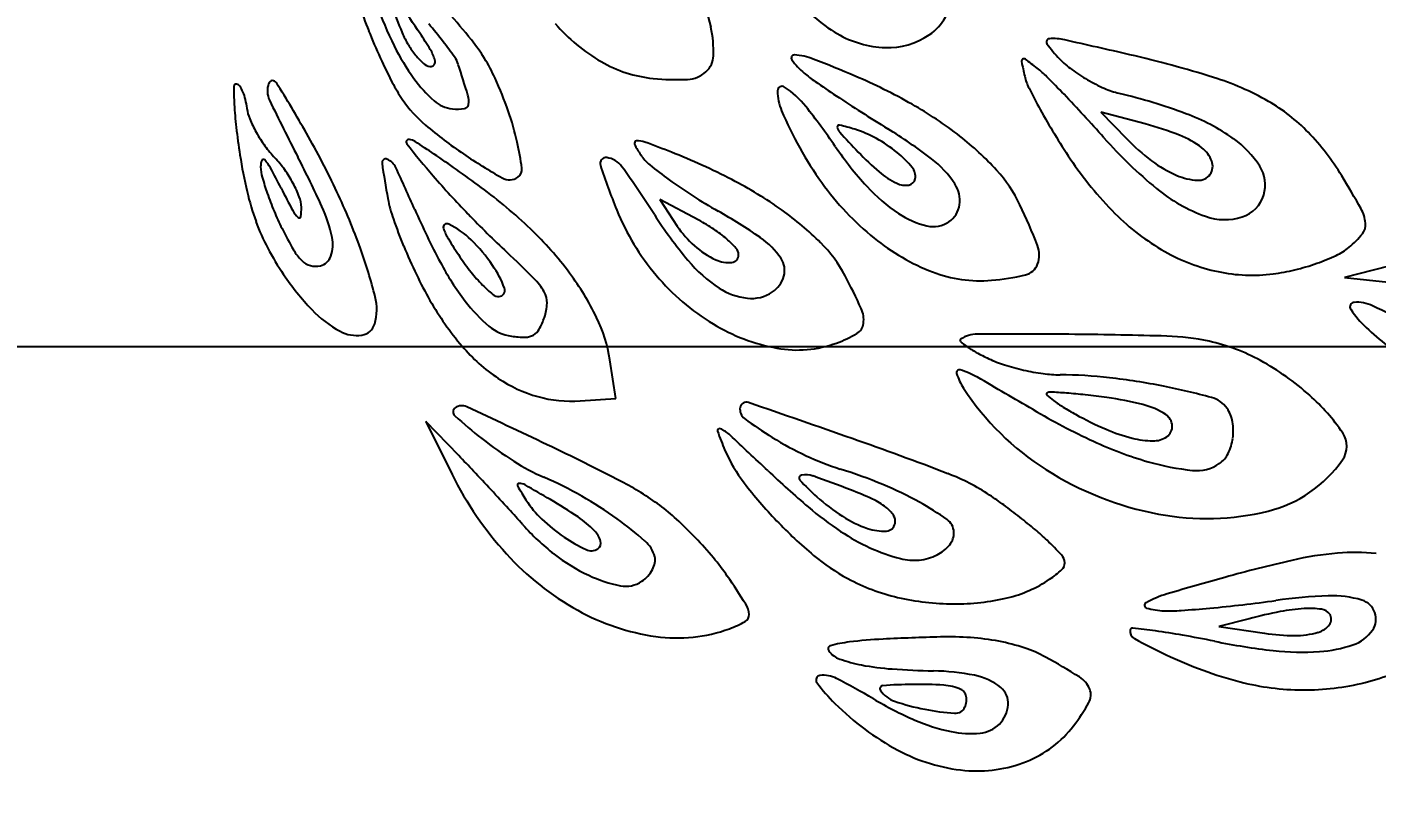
# Model space of a CAD drawing. Header units: millimetres. Extents: x 56222 to 3066687, y -650199 to -121287.
# Drawn here: x 140399.27 to 140404.84, y -185741.58 to -185738.38 of the extents above; entities that cross this region are included whole.
import ezdxf
from ezdxf import colors
from ezdxf.entities.mleader import LeaderData, LeaderLine
from ezdxf.math import Vec2, Vec3

# ---------------------------------------------------------------- set-up
doc = ezdxf.new("R2010")
doc.units = ezdxf.units.MM
doc.header["$MEASUREMENT"] = 0
doc.layers.add('$TD_AUDIT_GENERATED_(A0BDF17)', color=32, linetype='Continuous', lineweight=30)
doc.layers.add('Text', color=7, linetype='Continuous', lineweight=15)
doc.styles.add('style4', font='ARIALN.TTF')

msp = doc.modelspace()

# ---------------------------------------------------------------- linework, layer by layer
at = {"layer": '$TD_AUDIT_GENERATED_(A0BDF17)', "linetype": 'Continuous', "lineweight": 25, "ltscale": 2}
for p, q in [((140403.8861, -185738.784), (140403.7033, -185738.7349)), ((140403.7033, -185738.7349), (140403.8087, -185738.8443)), ((140402.0422, -185739.1822), (140401.8805, -185739.0966)), ((140401.8805, -185739.0966), (140401.9527, -185739.2059)), ((140404.9528, -185739.3568), (140404.7101, -185739.4186)), ((140404.7101, -185739.4186), (140404.892, -185739.4383)), ((140401.6994, -185739.9181), (140401.6746, -185739.7594)), ((140401.5519, -185739.9285), (140401.6994, -185739.9181)), ((140401.0499, -185740.1545), (140400.9138, -185740.0142)), ((140400.9138, -185740.0142), (140401.0227, -185740.2328)), ((140404.3152, -185740.8286), (140404.1912, -185740.8607)), ((140404.1912, -185740.8607), (140404.3792, -185740.8885))]:
    msp.add_line(p, q, dxfattribs=at)
for centre, radius, start, end in [((140397.6301, -185741.2448), 4.4656, 38.9587, 42.7851), ((140401.333, -185738.5402), 0.7752, 11.5934, 24.1115), ((140402.9188, -185737.8912), 0.6023, 216.5422, 239.6089), ((140402.8719, -185738.2365), 0.2167, 304.2698, 357.1042), ((140402.5175, -185737.6602), 1.9824, 198.5964, 201.8905), ((140402.3644, -185737.6827), 1.7623, 200.1364, 206.2028), ((140404.323, -185736.9219), 3.808, 201.0742, 202.9598), ((140395.5116, -185742.0746), 6.5085, 34.26977, 35.5486), ((140403.0842, -185737.4324), 2.5932, 201.8905, 204.5837), ((140401.1989, -185738.2454), 0.4151, 202.9598, 210.6758), ((140399.75, -185739.1865), 1.3796, 30.992, 34.2698), ((140399.1859, -185739.8386), 2.2768, 37.7712, 40.1462), ((140402.0139, -185737.8799), 0.7476, 220.8942, 239.8419), ((140401.5888, -185738.4877), 0.514, 358.3798, 11.5933), ((140402.8265, -185738.0486), 0.4199, 239.609, 268.0612), ((140402.8226, -185738.1642), 0.3043, 268.0613, 304.2698), ((140401.6127, -185738.0526), 0.9245, 206.2027, 216.0344), ((140401.1463, -185738.2766), 0.3539, 210.6759, 219.3719), ((140399.1797, -185739.8435), 2.2847, 35.797, 37.7712), ((140400.5311, -185738.899), 0.7349, 24.4311, 38.9588), ((140403.4911, -185738.4448), 0.0131, 93.3441, 215.0361), ((140403.8916, -185738.1639), 0.5023, 215.0362, 224.319), ((140403.5038, -185738.6636), 0.2323, 77.4368, 93.3443), ((140395.9849, -185772.403), 34.7993, 76.98303, 77.43681), ((140402.8674, -185737.5316), 2.3547, 204.5838, 207.3167), ((140401.0857, -185738.3264), 0.2755, 219.372, 228.8234), ((140400.7729, -185738.5721), 0.1864, 16.6475, 30.9921), ((140400.9277, -185738.5258), 0.0248, 326.1465, 16.6475), ((140400.9442, -185738.571), 0.1092, 17.805, 35.7971), ((140401.9071, -185738.0638), 0.5349, 239.8419, 264.1911), ((140402.01, -185738.4996), 0.0927, 311.4649, 358.3798), ((140402.4367, -185738.5115), 0.0127, 86.5527, 215.8706), ((140402.6741, -185738.3399), 0.3056, 215.8706, 229.881), ((140402.4221, -185738.7542), 0.2558, 68.7356, 86.5528), ((140400.4288, -185743.8761), 5.7519, 66.87653, 68.73563), ((140403.3852, -185738.5243), 0.00997, 122.603, 191.5767), ((140405.9644, -185737.9959), 2.6427, 191.5766, 192.9205), ((140403.3852, -185738.5242), 0.0099, 53.2632, 122.6029), ((140401.8257, -185740.6136), 2.6171, 51.9099, 53.2634), ((140403.8234, -185738.2306), 0.4069, 224.319, 233.8174), ((140402.7609, -185743.0925), 4.7158, 72.6419, 76.983), ((140400.9417, -185738.4909), 0.0569, 228.8235, 259.2698), ((140400.9343, -185738.5302), 0.0169, 259.2698, 326.1465), ((140394.5828, -185740.6141), 6.7907, 16.6809, 17.80503), ((140401.9898, -185738.4768), 0.1231, 272.7307, 311.465), ((140402.8651, -185738.1132), 0.602, 229.8811, 235.3234), ((140401.75, -185740.7822), 2.3877, 60.5653, 66.8765), ((140403.1686, -185738.9004), 0.4403, 44.9985, 51.91), ((140404.013, -185737.9712), 0.7282, 233.8174, 239.961), ((140400.1305, -185738.6285), 0.00949, 79.2699, 179.9324), ((140401.6327, -185738.6303), 1.5118, 179.9324, 182.7402), ((140400.1283, -185738.6399), 0.0211, 34.6691, 79.2699), ((140400.0351, -185738.7044), 0.1344, 23.3051, 34.6692), ((140400.349, -185738.6471), 0.0895, 160.1382, 205.6207), ((140400.2816, -185738.6228), 0.0178, 31.8155, 160.1382), ((140394.7348, -185742.064), 6.5454, 29.68573, 31.81547), ((140401.372, -185738.304), 0.6716, 207.3167, 214.2698), ((140401.3389, -185738.2518), 0.5858, 216.0343, 228.1621), ((140399.7147, -185739.2699), 1.6317, 19.3173, 24.4312), ((140401.95, -185737.642), 0.9589, 264.191, 272.7308), ((140402.3861, -185738.6473), 0.0189, 56.4259, 180.2991), ((140402.1868, -185738.9476), 0.3793, 38.387, 56.4258), ((140405.9898, -185733.5966), 6.0942, 235.32342, 236.31807), ((140403.6046, -185738.5373), 0.2217, 192.9205, 206.5242), ((140405.5425, -185737.5701), 2.3875, 206.5242, 208.9035), ((140399.9663, -185742.1024), 4.9688, 43.829, 44.9986), ((140404.0078, -185737.9803), 0.7178, 239.961, 246.1315), ((140403.8632, -185738.307), 0.3605, 246.1314, 256.4619), ((140403.825, -185739.6882), 1.1491, 60.2467, 72.6419), ((140399.9798, -185738.7282), 0.1947, 13.4499, 23.3049), ((140399.8883, -185738.7501), 0.2887, 6.1149, 13.4499), ((140407.9789, -185734.9881), 8.5513, 205.6206, 207.38138), ((140401.2595, -185738.3806), 0.5356, 214.2698, 229.7005), ((140401.0369, -185738.5891), 0.1331, 228.1622, 264.5796), ((140400.9978, -185738.6918), 0.0938, 352.6253, 16.681), ((140402.5814, -185738.6463), 0.2142, 180.299, 202.9599), ((140406.2982, -185733.1339), 6.6503, 236.31811, 237.38587), ((140399.6802, -185742.3771), 5.3654, 42.5545, 43.829), ((140403.2134, -185741.0057), 2.4153, 69.6182, 76.4618), ((140404.0302, -185739.3294), 0.7358, 43.9748, 60.2467), ((140401.5029, -185738.6365), 1.3818, 182.7402, 186.6957), ((140400.3325, -185738.7025), 0.1581, 186.1148, 202.5558), ((140401.0454, -185738.4999), 0.2227, 264.5797, 277.3523), ((140401.0714, -185738.7013), 0.0196, 277.3523, 352.6253), ((140400.1246, -185739.1262), 1.1973, 12.8678, 19.3174), ((140403.8187, -185738.1221), 1.558, 202.9599, 215.4751), ((140400.1711, -185740.5445), 2.9509, 34.409, 38.387), ((140406.8077, -185732.3376), 7.5956, 237.38597, 238.35243), ((140402.1419, -185740.0877), 1.5903, 52.007, 60.5653), ((140405.7514, -185737.4547), 2.6261, 208.9036, 211.4566), ((140398.9803, -185743.0197), 6.3156, 41.42668, 42.55448), ((140403.7524, -185739.5551), 0.8678, 54.9293, 69.6181), ((140403.0375, -185738.4564), 2.9269, 186.6957, 188.9521), ((140400.662, -185738.5657), 0.5148, 202.5558, 209.3782), ((140402.0806, -185737.4124), 1.8051, 229.7005, 235.944), ((140402.6214, -185738.7958), 0.0074, 76.1405, 188.4981), ((140402.6531, -185738.7911), 0.0395, 188.4982, 222.5905), ((140402.3327, -185739.9659), 1.2126, 73.0242, 76.1405), ((140402.5522, -185739.2468), 0.4607, 60.9127, 73.0243), ((140401.6706, -185740.6723), 2.1951, 52.63, 58.3524), ((140403.5278, -185740.1172), 1.3805, 68.7485, 74.9558), ((140400.7238, -185738.5309), 0.5857, 209.3781, 215.954), ((140397.3659, -185740.5641), 3.5168, 25.2417, 29.6857), ((140400.8447, -185738.8592), 0.0116, 80.4529, 218.2804), ((140400.8364, -185738.9084), 0.0615, 57.0526, 80.453), ((140397.5462, -185743.9851), 6.1112, 56.17095, 57.05261), ((140400.2232, -185739.1037), 1.0961, 7.1702, 12.8678), ((140401.7856, -185738.8639), 0.00969, 94.9139, 205.0231), ((140401.7915, -185738.9324), 0.0785, 69.6342, 94.9139), ((140399.8085, -185744.2743), 5.7766, 68.46663, 69.63408), ((140408.8142, -185733.1276), 8.4081, 222.59044, 223.35751), ((140402.4977, -185739.3448), 0.5729, 50.6269, 60.9128), ((140402.374, -185739.7905), 1.2132, 42.2364, 52.007), ((140406.1725, -185737.1971), 3.1198, 211.4567, 213.7003), ((140405.1326, -185737.5906), 1.8896, 221.4266, 230.6122), ((140404.4404, -185738.2357), 0.8772, 223.929, 233.0091), ((140403.8934, -185739.1773), 0.372, 52.2833, 68.7485), ((140404.022, -185739.1711), 0.3987, 32.1493, 54.9292), ((140403.8207, -185739.5315), 1.0269, 31.3008, 43.9748), ((140402.2818, -185738.5754), 2.1619, 188.9521, 193.0524), ((140400.6452, -185738.5879), 0.4886, 215.954, 223.4873), ((140396.4648, -185740.9517), 4.4154, 24.4333, 27.3814), ((140403.9364, -185736.4193), 3.9501, 218.2804, 220.7658), ((140398.6619, -185742.3203), 4.1071, 54.6106, 56.1709), ((140402.405, -185736.9325), 2.3844, 235.944, 240.4725), ((140402.0605, -185738.7356), 0.313, 205.0232, 214.2698), ((140401.9637, -185738.8015), 0.1959, 214.2698, 230.7232), ((140400.9193, -185741.4592), 2.7503, 62.7483, 68.4667), ((140403.8535, -185738.0222), 1.5125, 214.4091, 222.3616), ((140403.507, -185738.1389), 1.1088, 223.3575, 229.5008), ((140402.558, -185739.2714), 0.4778, 40.0618, 50.627), ((140404.0443, -185738.9821), 0.1252, 20.7715, 52.2833), ((140400.2923, -185738.9584), 0.0606, 157.0671, 182.1969), ((140400.4246, -185738.9533), 0.193, 182.197, 195.3724), ((140400.2432, -185738.9376), 0.00728, 43.668, 157.0671), ((140400.1382, -185739.0378), 0.1524, 28.4594, 43.6678), ((140397.2573, -185740.5994), 3.4292, 26.8734, 28.4594), ((140399.9547, -185739.2429), 0.4631, 35.5053, 43.4873), ((140399.9145, -185739.2715), 0.5124, 28.1062, 35.5053), ((140400.748, -185738.9436), 0.0149, 67.9141, 187.8257), ((140403.4562, -185738.5714), 2.7486, 187.8257, 190.9291), ((140400.7275, -185738.9941), 0.0693, 25.2033, 67.9141), ((140394.899, -185741.7372), 6.511, 23.53143, 25.20329), ((140397.1651, -185744.4273), 6.6916, 53.52815, 54.61058), ((140401.2715, -185738.9718), 0.0396, 304.2698, 7.1701), ((140401.6586, -185738.9473), 0.0243, 83.0423, 198.0265), ((140404.2296, -185738.1106), 2.7281, 198.0265, 202.1654), ((140401.6505, -185739.0133), 0.0908, 35.3649, 83.0423), ((140397.383, -185742.0421), 5.3239, 32.791, 35.3648), ((140402.9499, -185737.5956), 1.7537, 230.7232, 234.0053), ((140402.8805, -185739.0002), 0.0565, 349.2698, 40.0618), ((140402.7445, -185739.2662), 0.4258, 33.3388, 52.63), ((140402.8282, -185739.3782), 0.5998, 25.6861, 42.2364), ((140404.8314, -185738.0915), 1.5078, 213.7003, 224.7784), ((140404.2112, -185738.54), 0.4963, 233.0092, 246.9186), ((140404.1067, -185738.9584), 0.0585, 325.2635, 20.7715), ((140404.2361, -185739.0366), 0.1458, 343.9599, 32.1492), ((140401.2753, -185738.7194), 1.0753, 195.3724, 199.0675), ((140399.9776, -185739.2378), 0.4409, 20.3182, 28.1063), ((140403.7847, -185736.55), 3.7499, 220.7659, 224.0251), ((140401.2597, -185738.9546), 0.0605, 240.4726, 304.2698), ((140403.0859, -185737.4084), 1.9851, 234.0053, 237.4155), ((140401.3963, -185740.5332), 1.7086, 54.5799, 62.7485), ((140403.4957, -185738.3523), 1.1613, 215.475, 231.0741), ((140402.9979, -185738.735), 0.3249, 229.5009, 244.8264), ((140402.8965, -185738.9508), 0.0865, 244.8264, 278.6199), ((140402.9047, -185739.0048), 0.0319, 278.6199, 349.2697), ((140402.9963, -185739.1005), 0.1243, 351.9474, 33.3389), ((140404.1192, -185738.7558), 0.2616, 246.9187, 266.3998), ((140404.1065, -185738.9583), 0.0588, 266.3999, 325.2634), ((140400.7701, -185741.3864), 4.5971, 29.3201, 31.3008), ((140401.2103, -185738.8238), 1.062, 193.0525, 200.031), ((140401.4253, -185738.6676), 1.234, 199.0674, 202.7427), ((140404.7635, -185736.7956), 4.9857, 206.8734, 208.0724), ((140400.2551, -185739.1351), 0.145, 2.4712, 20.3182), ((140398.1682, -185740.1859), 2.6298, 19.7158, 25.2417), ((140399.8907, -185740.7401), 2.1064, 46.2669, 53.5282), ((140403.2492, -185737.1529), 2.2884, 237.4154, 240.4808), ((140403.2562, -185738.5669), 0.7041, 222.3616, 236.4486), ((140404.3639, -185738.5268), 0.6783, 230.6121, 250.3404), ((140404.2463, -185739.0395), 0.1352, 287.4902, 343.9599), ((140400.4633, -185739.0891), 0.1121, 208.0725, 226.475), ((140400.2269, -185739.1363), 0.1732, 349.9001, 2.4712), ((140399.931, -185739.377), 0.6083, 11.713, 24.4333), ((140401.3607, -185738.9761), 0.6144, 190.929, 199.117), ((140403.6998, -185737.9047), 3.088, 203.5314, 208.0377), ((140402.6374, -185738.7592), 1.0088, 202.1654, 220.0932), ((140401.6568, -185740.1669), 1.2591, 45.1054, 54.5799), ((140403.0176, -185739.1035), 0.1028, 304.2698, 351.9474), ((140401.2571, -185740.1338), 2.3431, 21.2082, 25.6861), ((140404.6468, -185739.209), 0.1508, 5.8789, 29.32), ((140401.0556, -185738.8802), 0.8974, 200.031, 207.711), ((140401.4061, -185738.6756), 1.2132, 202.7427, 206.4652), ((140400.3908, -185739.1655), 0.00679, 226.4751, 349.9001), ((140402.7204, -185738.5048), 2.0535, 199.1169, 202.4501), ((140401, -185739.2109), 0.0138, 125.8523, 198.4886), ((140401.0021, -185739.2138), 0.0174, 64.4242, 125.8521), ((140400.8649, -185739.5005), 0.3352, 45.1883, 64.4242), ((140404.4475, -185735.9095), 4.6716, 224.0251, 226.7892), ((140403.4588, -185738.1279), 1.9036, 212.7909, 219.8301), ((140401.6993, -185739.8297), 0.7327, 56.4442, 62.0947), ((140400.9627, -185741.1911), 2.3523, 55.4645, 60.4807), ((140403.0722, -185738.8444), 0.3712, 236.4486, 256.3432), ((140403.0114, -185739.0944), 0.1138, 256.3432, 304.2698), ((140404.4357, -185738.4842), 0.9503, 224.7785, 240.4332), ((140404.2156, -185738.9421), 0.2373, 250.3403, 287.4902), ((140404.7364, -185739.1998), 0.0607, 320.8464, 5.8789), ((140401.7707, -185738.4942), 1.6204, 206.4652, 209.9888), ((140400.3818, -185739.2835), 0.1479, 341.6631, 11.713), ((140401.1888, -185739.1478), 0.2128, 198.4885, 211.4469), ((140400.3373, -185740.2734), 1.4605, 36.7121, 46.2669), ((140402.2949, -185738.9798), 0.4101, 213.442, 228.6178), ((140401.8158, -185739.6541), 0.522, 49.1586, 56.4442), ((140402.1119, -185739.5212), 0.3251, 33.8689, 55.4644), ((140404.4728, -185738.9852), 0.4007, 309.661, 320.8463), ((140401.2434, -185738.7816), 1.1095, 207.7111, 214.2616), ((140400.5485, -185739.1995), 0.2093, 209.9889, 225.9128), ((140398.5714, -185740.0414), 2.2015, 14.27, 19.7158), ((140402.9087, -185738.427), 2.2571, 202.4501, 205.7282), ((140402.7578, -185738.1883), 2.052, 211.4469, 213.8984), ((140400.5676, -185739.7998), 0.7571, 34.7265, 45.1883), ((140402.2686, -185739.0097), 0.3704, 228.6178, 244.9991), ((140401.8916, -185739.5664), 0.406, 41.5626, 49.1586), ((140402.1626, -185739.3261), 0.0438, 2.5524, 41.5626), ((140402.1473, -185739.6746), 0.5642, 27.8389, 45.1054), ((140403.3322, -185738.5547), 0.9012, 231.074, 248.9246), ((140403.3409, -185739.3252), 0.1079, 339.3403, 21.2082), ((140404.3475, -185738.6397), 0.7716, 240.4331, 258.0099), ((140404.5696, -185739.1019), 0.2491, 295.159, 309.6609), ((140400.4575, -185739.2934), 0.0786, 225.9128, 255.4201), ((140400.4647, -185739.311), 0.0605, 283.2761, 341.6631), ((140402.0115, -185738.8038), 1.1753, 208.0377, 217.3068), ((140401.8768, -185738.7803), 0.9905, 213.8984, 218.4604), ((140397.8774, -185742.9032), 4.9242, 44.983, 46.7892), ((140402.4475, -185738.9714), 0.5867, 219.83, 236.7487), ((140402.1653, -185739.2312), 0.1259, 244.999, 276.0859), ((140402.1754, -185739.3256), 0.0311, 276.0859, 2.5523), ((140402.3091, -185739.3888), 0.0876, 344.0056, 33.8689), ((140403.3749, -185739.338), 0.0716, 283.214, 339.3402), ((140404.2756, -185738.448), 0.9665, 283.7119, 289.3384), ((140404.3146, -185738.5591), 0.8487, 289.3384, 295.1591), ((140401.2932, -185738.7476), 1.1698, 214.2616, 223.3957), ((140400.4591, -185739.2873), 0.0849, 255.42, 283.2762), ((140402.4057, -185738.6694), 1.6988, 205.7282, 209.7845), ((140401.6208, -185738.9836), 0.6636, 218.4605, 224.6197), ((140400.8318, -185739.6166), 0.4355, 20.6666, 34.7265), ((140401.1694, -185739.6131), 0.2699, 30.018, 44.983), ((140400.5945, -185740.0816), 1.1396, 25.8992, 36.7121), ((140402.5951, -185738.7949), 0.9535, 220.0932, 238.796), ((140402.2791, -185739.3803), 0.1188, 304.2698, 344.0056), ((140400.222, -185740.6913), 2.7415, 24.6782, 27.8389), ((140403.2042, -185738.8869), 0.5452, 248.9246, 274.9324), ((140403.1665, -185738.4505), 0.9832, 274.9324, 283.214), ((140404.3281, -185738.7309), 0.6783, 258.0099, 277.3684), ((140404.3095, -185738.5868), 0.8236, 277.3684, 283.712), ((140401.54, -185739.0633), 0.5501, 224.6198, 230.6026), ((140401.2157, -185739.4718), 0.0253, 272.5523, 20.6665), ((140401.3255, -185739.523), 0.0897, 358.549, 30.018), ((140402.2724, -185739.2384), 0.2674, 236.7486, 263.5922), ((140402.2597, -185739.3517), 0.1534, 263.5923, 304.2698), ((140400.4993, -185739.551), 0.2123, 343.96, 14.27), ((140402.0222, -185738.8888), 1.2569, 209.7845, 220.3094), ((140401.605, -185739.1136), 0.6642, 217.3068, 229.6597), ((140401.2151, -185739.4589), 0.0382, 230.6026, 272.5523), ((140401.2273, -185739.5205), 0.1878, 340.4448, 358.5491), ((140404.7505, -185739.5395), 0.0183, 93.8521, 214.2071), ((140404.7597, -185739.6768), 0.1559, 64.8837, 93.8521), ((140400.7801, -185739.2328), 0.4636, 223.3957, 241.6271), ((140401.085, -185739.4699), 0.3389, 331.4017, 340.4447), ((140401.0602, -185739.8554), 0.6219, 8.884, 25.8993), ((140402.6103, -185739.5939), 0.113, 352.7537, 24.6782), ((140405.1265, -185739.2839), 0.473, 214.207, 226.2414), ((140403.6607, -185742.0213), 2.7452, 61.2988, 64.8836), ((140400.6287, -185739.5132), 0.145, 241.6272, 278.2383), ((140400.6401, -185739.5915), 0.0658, 278.2383, 343.96), ((140401.2924, -185739.4817), 0.1812, 229.6598, 262.1251), ((140401.328, -185739.6024), 0.0621, 299.644, 331.4018), ((140402.5058, -185738.9422), 0.7812, 238.7961, 259.6167), ((140402.6664, -185739.601), 0.0565, 300.3904, 352.7538), ((140405.56, -185738.8312), 1.0997, 226.2414, 238.1729), ((140401.3267, -185739.2333), 0.432, 262.1251, 269.7482), ((140401.3251, -185739.5973), 0.068, 269.7482, 299.6442), ((140402.4493, -185739.2505), 0.4678, 259.6167, 290.1805), ((140402.4301, -185739.1982), 0.5236, 290.1806, 300.3903), ((140403.1267, -185739.6787), 0.00598, 124.2698, 228.7308), ((140403.3093, -185739.4705), 0.2829, 228.7308, 235.4201), ((140403.1929, -185739.7758), 0.1236, 90.1042, 124.2698), ((140403.2645, -185779.149), 39.4968, 89.51913, 90.10423), ((140403.4549, -185756.4612), 16.8082, 88.22245, 89.51916), ((140403.9464, -185740.6265), 0.9659, 77.8287, 88.2224), ((140403.985, -185740.4472), 0.7824, 61.1443, 77.8286), ((140401.616, -185739.2334), 0.7243, 220.3095, 236.2126), ((140403.4047, -185739.3321), 0.451, 235.4201, 241.3695), ((140403.6906, -185738.8084), 1.0477, 241.3695, 244.5383), ((140403.4546, -185739.3042), 0.4986, 244.5383, 252.4871), ((140403.1188, -185739.8122), 0.0122, 72.8285, 198.3982), ((140403.0194, -185740.134), 0.349, 60.1887, 72.8286), ((140403.6008, -185738.8407), 0.9845, 252.4871, 257.2644), ((140403.6016, -185738.837), 0.9883, 257.2643, 262.0368), ((140403.8219, -185740.7433), 1.1205, 48.3967, 61.1443), ((140401.5306, -185739.361), 0.5708, 236.2127, 254.3943), ((140403.3556, -185739.7334), 0.2617, 198.3982, 212.9475), ((140389.8208, -185763.1696), 26.8979, 59.62288, 60.18874), ((140403.5363, -185739.3044), 0.5164, 262.0368, 269.7944), ((140403.5278, -185741.6643), 1.8435, 83.4204, 89.7944), ((140403.4293, -185742.5181), 2.703, 78.6357, 83.4204), ((140403.3026, -185743.1485), 3.346, 75.1397, 78.6357), ((140401.5158, -185739.414), 0.5158, 254.3943, 274.0104), ((140404.076, -185739.2665), 1.1202, 212.9475, 237.6196), ((140403.4838, -185739.9007), 0.00549, 124.2697, 228.6205), ((140403.7652, -185739.5813), 0.4312, 228.6206, 233.3393), ((140403.494, -185739.9156), 0.0235, 86.7183, 124.2697), ((140403.2948, -185743.3893), 3.5029, 85.6423, 86.7183), ((140403.397, -185742.048), 2.1578, 83.5628, 85.6423), ((140403.2242, -185743.5797), 3.6991, 82.1739, 83.5627), ((140403.5387, -185741.2916), 1.3895, 75.9102, 82.1739), ((140404.1321, -185740.0223), 0.1116, 34.2698, 75.1398), ((140404.0175, -185740.5229), 0.8258, 33.9925, 48.3967), ((140401.0477, -185739.9744), 0.0211, 124.2698, 227.9126), ((140401.0628, -185739.9965), 0.0479, 65.0384, 124.2698), ((140384.8635, -185774.797), 38.434, 64.49037, 65.03834), ((140402.2589, -185739.9641), 0.0468, 169.2698, 233.2305), ((140402.2385, -185739.9603), 0.026, 71.1298, 169.2698), ((140385.3777, -185789.2902), 52.1578, 70.63079, 71.12973), ((140404.9174, -185737.4145), 2.9556, 239.6228, 245.0947), ((140403.8358, -185739.4865), 0.5493, 233.3392, 238.3728), ((140404.1909, -185738.9099), 1.2265, 238.3728, 241.1341), ((140403.8013, -185740.2454), 0.3108, 56.8746, 75.9102), ((140404.1059, -185740.0402), 0.1433, 9.8447, 34.2698), ((140402.4413, -185738.4314), 2.1002, 227.9127, 231.8964), ((140403.1599, -185738.7584), 1.5519, 233.2305, 238.3438), ((140404.3323, -185738.6534), 1.5194, 241.1341, 246.4197), ((140403.9386, -185740.0348), 0.0595, 3.647, 56.8745), ((140403.9468, -185740.0343), 0.0513, 304.2698, 3.6471), ((140404.0318, -185740.053), 0.2185, 352.0404, 9.8446), ((140402.1675, -185738.7805), 1.6565, 231.8964, 237.5355), ((140402.1277, -185740.0511), 0.00847, 64.6682, 198.5846), ((140403.0583, -185739.7382), 0.9902, 198.5846, 203.4922), ((140402.0638, -185740.1861), 0.1579, 47.029, 64.6682), ((140384.7283, -185758.795), 25.5903, 46.55179, 47.02895), ((140403.0819, -185738.8849), 1.4034, 238.3438, 244.8476), ((140397.5334, -185754.7128), 15.506, 69.07601, 70.63076), ((140403.9918, -185739.4335), 0.6682, 246.4198, 256.1869), ((140403.9265, -185739.699), 0.3949, 256.187, 268.8077), ((140403.9203, -185739.9955), 0.0983, 268.8077, 304.2697), ((140404.0444, -185740.0548), 0.2058, 333.6962, 352.0403), ((140404.6208, -185740.1161), 0.0982, 325.2634, 33.9925), ((140396.5244, -185750.3598), 11.3572, 62.76735, 64.49032), ((140402.7375, -185739.8776), 0.6404, 203.4922, 217.493), ((140404.3419, -185738.6539), 1.5891, 245.0947, 253.8015), ((140404.1308, -185740.0975), 0.1095, 304.2698, 333.6962), ((140396.7052, -185744.3725), 6.0555, 43.31073, 44.15251), ((140401.7678, -185739.4087), 0.9119, 237.5355, 246.3517), ((140402.9717, -185739.1196), 1.144, 244.8476, 252.4283), ((140404.1889, -185739.1807), 1.0405, 253.8015, 264.1212), ((140404.0992, -185740.0512), 0.1654, 264.1212, 304.2699), ((140404.2671, -185739.8709), 0.5286, 283.8669, 325.2634), ((140402.3093, -185739.5922), 1.4373, 206.4707, 222.3456), ((140392.1292, -185748.6864), 12.3443, 42.81662, 43.31074), ((140400.7239, -185741.7927), 1.6906, 60.42, 66.3518), ((140405.3262, -185737.05), 4.3616, 226.5518, 229.5055), ((140402.4688, -185740.2477), 0.0123, 101.4921, 222.7831), ((140403.234, -185739.5395), 1.0549, 222.7831, 228.0829), ((140402.4842, -185740.3235), 0.0897, 70.4386, 101.4919), ((140400.3304, -185746.3849), 6.5224, 68.99177, 70.43858), ((140401.9544, -185742.3321), 2.2257, 67.6079, 72.4283), ((140402.7524, -185741.0626), 0.8922, 56.6251, 69.0761), ((140404.1897, -185739.0872), 1.3325, 237.6196, 259.2821), ((140392.1289, -185748.6867), 12.3447, 42.32255, 42.81667), ((140401.2997, -185740.2767), 0.00719, 90.9591, 209.1673), ((140402.2876, -185739.7254), 1.1385, 209.1674, 212.5544), ((140401.3004, -185740.3183), 0.0488, 60.335, 90.9592), ((140396.7104, -185748.3769), 9.3229, 59.59371, 60.33511), ((140401.1789, -185741.3159), 1.1858, 53.7037, 62.7673), ((140403.7236, -185739.1211), 1.8833, 217.493, 223.7564), ((140402.1548, -185741.6344), 1.4336, 65.0605, 68.9917), ((140402.2449, -185741.627), 1.463, 61.0069, 67.608), ((140401.6844, -185740.1104), 0.4229, 212.5544, 226.526), ((140400.34, -185742.192), 2.1517, 55.998, 59.5936), ((140400.7547, -185741.7384), 1.6281, 54.3185, 60.42), ((140401.4073, -185741.0049), 0.8, 47.2436, 53.7037), ((140403.3902, -185739.3172), 1.3803, 229.5055, 236.4678), ((140403.09, -185739.6998), 0.8394, 228.0829, 237.2002), ((140402.6261, -185740.6207), 0.3157, 52.9749, 65.0605), ((140402.7411, -185740.4683), 0.1248, 32.3567, 52.9748), ((140402.365, -185741.4103), 1.2153, 54.673, 61.0069), ((140402.4695, -185741.4922), 1.4065, 53.6934, 56.6252), ((140401.8143, -185742.3839), 2.513, 51.7948, 53.6933), ((140396.7771, -185744.4538), 6.058, 41.48101, 42.32257), ((140401.8947, -185739.8886), 0.7286, 226.526, 235.8221), ((140401.3086, -185740.7561), 0.4196, 43.9246, 55.998), ((140400.8493, -185741.6066), 1.4659, 48.5491, 54.3185), ((140400.7814, -185741.6818), 1.7219, 43.6023, 47.2437), ((140403.7491, -185739.0967), 1.9186, 223.7564, 230.0252), ((140402.8932, -185740.0052), 0.4762, 237.2003, 251.1394), ((140402.8073, -185740.4264), 0.0464, 349.2698, 32.3567), ((140403.0289, -185740.4735), 0.0671, 2.5523, 54.673), ((140401.8567, -185742.33), 2.4444, 49.8857, 51.7948), ((140404.1394, -185739.3533), 1.0617, 259.2821, 283.8669), ((140402.015, -185739.8227), 0.9336, 221.4811, 232.2866), ((140401.535, -185740.538), 0.1052, 16.5248, 43.9246), ((140403.1191, -185739.7263), 0.8895, 236.4677, 245.4288), ((140402.8051, -185740.2632), 0.2035, 251.1395, 273.4448), ((140402.815, -185740.4278), 0.0386, 273.4449, 349.2698), ((140403.0184, -185740.474), 0.0776, 320.9215, 2.5523), ((140402.7507, -185741.2688), 1.0569, 46.3133, 49.8857), ((140401.8719, -185739.9222), 0.6879, 235.8221, 244.5212), ((140401.6088, -185740.5161), 0.0283, 304.2698, 16.5249), ((140401.7313, -185740.608), 0.1336, 15.1385, 48.5491), ((140400.7581, -185741.704), 1.7541, 39.9766, 43.6022), ((140403.0714, -185739.8306), 0.7748, 245.4288, 255.3673), ((140402.9558, -185740.4231), 0.1583, 296.4817, 320.9216), ((140402.6127, -185741.4133), 1.2567, 42.4374, 46.3132), ((140402.1086, -185739.775), 1.1659, 222.3455, 240.9177), ((140401.9234, -185739.9412), 0.7839, 232.2866, 244.606), ((140401.5971, -185740.4989), 0.0491, 244.5212, 304.2698), ((140401.8108, -185740.5865), 0.0513, 347.6658, 15.1385), ((140401.369, -185741.1919), 0.9569, 34.2698, 39.9766), ((140403.0582, -185739.9208), 0.8433, 230.0252, 241.6143), ((140402.9305, -185740.3703), 0.2171, 255.3673, 275.827), ((140402.9308, -185740.373), 0.2143, 275.827, 296.4817), ((140403.5013, -185740.6008), 0.0526, 3.7202, 42.4373), ((140405.9245, -185746.8273), 6.4018, 102.93086, 105.48546), ((140404.8005, -185741.9318), 1.379, 94.9505, 102.9308), ((140404.7545, -185741.4011), 0.8463, 84.196, 94.9505), ((140401.7317, -185740.5625), 0.1346, 318.0529, 332.1283), ((140401.7535, -185740.574), 0.1099, 332.1282, 347.6657), ((140403.2131, -185740.2575), 0.494, 304.2697, 311.7886), ((140403.5189, -185740.5997), 0.035, 311.7886, 3.7203), ((140401.8242, -185740.1503), 0.5524, 244.6059, 258.9608), ((140401.7408, -185740.5775), 0.1171, 258.9607, 304.2699), ((140401.7288, -185740.5599), 0.1384, 304.2697, 318.0529), ((140398.3521, -185743.2475), 4.6076, 32.542, 34.2697), ((140403.0505, -185739.9351), 0.8269, 241.6142, 256.9148), ((140403.1978, -185740.2351), 0.5211, 283.181, 304.2698), ((140407.8439, -185753.7554), 13.5909, 105.48547, 106.52687), ((140403.099, -185739.7265), 1.0411, 256.9149, 269.7892), ((140403.0987, -185739.8118), 0.9559, 269.7892, 283.181), ((140404.1038, -185741.1507), 0.4431, 106.5269, 118.9024), ((140403.5775, -185734.6101), 6.2017, 276.58912, 277.86589), ((140404.7337, -185742.9793), 2.2469, 92.3198, 97.8659), ((140404.6596, -185741.1499), 0.4161, 72.9841, 92.3199), ((140404.7571, -185740.8314), 0.0829, 19.9066, 72.9842), ((140401.996, -185739.9775), 0.9342, 240.9177, 261.8842), ((140402.2182, -185740.8128), 0.0315, 299.1338, 2.2966), ((140402.1642, -185740.815), 0.0855, 2.2966, 32.542), ((140403.8953, -185740.7732), 0.0118, 118.9024, 253.497), ((140403.9726, -185740.5126), 0.2836, 253.4969, 268.4316), ((140403.9846, -185740.074), 0.7224, 268.4316, 273.9972), ((140403.6638, -185735.4838), 5.3238, 273.9972, 275.273), ((140403.6058, -185734.855), 5.9552, 275.27302, 276.58921), ((140404.8577, -185742.9244), 2.1648, 101.0079, 104.5129), ((140404.5827, -185741.5107), 0.7247, 93.081, 101.0078), ((140404.5648, -185741.1776), 0.3911, 82.634, 93.081), ((140404.6087, -185740.8381), 0.0488, 34.2698, 82.634), ((140404.6192, -185740.831), 0.0361, 322.2313, 34.2698), ((140404.7601, -185740.8303), 0.0797, 325.2634, 19.9066), ((140401.9525, -185740.2825), 0.626, 261.8843, 290.1805), ((140402.0104, -185740.44), 0.4583, 290.1805, 299.1338), ((140403.8339, -185740.8767), 0.00925, 83.2797, 169.2698), ((140403.1816, -185746.4121), 5.5829, 82.3101, 83.2795), ((140404.5751, -185740.7968), 0.0919, 286.0986, 322.2313), ((140402.736, -185741.4982), 0.5777, 97.122, 104.9964), ((140402.8858, -185742.6972), 1.786, 92.6565, 97.122), ((140403.4391, -185754.6214), 13.7231, 91.66305, 92.65655), ((140403.0768, -185742.1437), 1.24, 85.9145, 91.663), ((140403.0938, -185741.9057), 1.0015, 79.1669, 85.9144), ((140403.1226, -185741.7551), 0.8481, 71.8556, 79.1668), ((140403.8582, -185740.8813), 0.0341, 169.2697, 241.3558), ((140405.0511, -185738.6975), 2.5224, 241.3559, 244.6859), ((140403.5626, -185743.5904), 2.7357, 79.9406, 82.3101), ((140403.096, -185746.2204), 5.4068, 78.5175, 79.9407), ((140404.7375, -185738.1399), 2.8388, 258.5175, 263.4903), ((140404.5122, -185739.9888), 0.9095, 261.5937, 269.4992), ((140404.5072, -185740.5616), 0.3366, 269.4993, 286.0986), ((140404.6929, -185740.7837), 0.1615, 288.6412, 325.2635), ((140402.5901, -185740.9536), 0.0139, 104.9963, 216.5892), ((140402.6572, -185740.9038), 0.0975, 216.5893, 250.4461), ((140403.225, -185741.4427), 0.5193, 61.2988, 71.8555), ((140404.767, -185739.2981), 1.8579, 244.686, 249.8113), ((140404.5331, -185739.9312), 1.0359, 263.4902, 274.0417), ((140404.5669, -185740.4102), 0.5557, 274.0416, 288.6412), ((140402.8276, -185740.424), 0.6065, 250.446, 259.2144), ((140402.9181, -185739.9491), 1.0901, 259.2145, 265.9352), ((140403.0795, -185737.6774), 3.3675, 265.9352, 268.8345), ((140402.1551, -185743.3967), 2.7471, 57.9004, 61.2987), ((140404.5787, -185740.2332), 0.8856, 284.1232, 299.7275), ((140402.5445, -185741.0814), 0.0183, 96.8127, 216.5401), ((140403.1519, -185740.6313), 0.7744, 216.5401, 225.0331), ((140402.5565, -185741.1819), 0.1195, 62.6251, 96.8127), ((140401.2034, -185743.7949), 3.062, 59.367, 62.6251), ((140402.9911, -185742.0265), 0.9825, 78.8338, 88.8345), ((140403.1331, -185741.3066), 0.2488, 51.0731, 78.8339), ((140403.5579, -185741.1604), 0.1072, 22.2516, 57.9004), ((140404.6768, -185739.5433), 1.5967, 249.8112, 255.5534), ((140404.5439, -185740.0592), 1.064, 255.5533, 269.6587), ((140404.5437, -185740.0943), 1.0289, 269.6587, 284.1232), ((140402.803, -185741.1181), 0.0127, 94.0843, 214.6176), ((140402.8893, -185741.0585), 0.1176, 214.6177, 251.0081), ((140402.9525, -185743.2121), 2.112, 90.7341, 94.0843), ((140402.9471, -185742.7932), 1.6931, 86.3861, 90.7341), ((140403.0407, -185741.3106), 0.2075, 65.9872, 86.3862), ((140403.1115, -185741.1518), 0.0337, 35.7612, 65.9873), ((140403.0994, -185741.1606), 0.0486, 12.7942, 35.7612), ((140403.0864, -185741.1635), 0.062, 352.7335, 12.7943), ((140403.2369, -185741.1781), 0.0836, 355.7075, 51.0731), ((140403.5978, -185741.1441), 0.0641, 330.5786, 22.2516), ((140403.3901, -185740.3929), 1.1114, 225.0332, 241.7544), ((140403.5677, -185739.8025), 1.5779, 239.367, 246.3247), ((140403.153, -185740.2924), 0.9278, 251.008, 258.9556), ((140403.1639, -185740.2366), 0.9847, 258.9556, 266.2274), ((140403.1019, -185741.1758), 0.0435, 266.2275, 335.9873), ((140403.0696, -185741.1614), 0.0788, 335.9872, 352.7336), ((140403.194, -185741.1749), 0.1267, 315.0659, 355.7075), ((140402.9429, -185740.7747), 0.816, 322.5343, 330.5785), ((140403.2282, -185740.5766), 0.7326, 246.3246, 258.6732), ((140403.1667, -185740.8836), 0.4195, 258.6731, 275.1678), ((140403.193, -185741.1739), 0.1281, 275.1678, 315.0659), ((140403.2243, -185740.9904), 0.4615, 291.7566, 322.5343), ((140403.2094, -185740.7292), 0.7296, 241.7544, 264.6737), ((140403.1925, -185740.9106), 0.5474, 264.6737, 291.7567)]:
    msp.add_arc(centre, radius, start, end, dxfattribs=at)

# ---------------------------------------------------------------- leaders
at = {"layer": 'Text', "color": 1, "lineweight": 0, "ltscale": 20}
ml = msp.add_multileader_mtext('Standard', dxfattribs=at)
ml.set_content('Glass', color=1, style='style4')
ml.set_leader_properties()
ml.build(insert=Vec2(0, 0))
ml.multileader.update_dxf_attribs({"dogleg_length": 2.0246, "arrow_head_size": 2})
ctx = ml.context
ctx.base_point, ctx.char_height, ctx.arrow_head_size, ctx.landing_gap_size, ctx.plane_origin = Vec3(140408.8981, -185739.7034), 3, 2, 0.4, Vec3(140341.8626, -185739.7034)
notes = []
notes.append((ctx, [(0, (1, 1, 0), (140406.8735, -185739.7034), (1, 0), 2.0246, [(0, [(140392.0581, -185739.7034)], 0, [])])]))
ctx.mtext.insert = Vec3(140409.2981, -185738.1779)
for ctx, leaders in notes:
    for number, flags, end, landing, length, lines in leaders:
        leader = LeaderData()
        leader.index, (leader.has_last_leader_line, leader.has_dogleg_vector, leader.attachment_direction) = number, flags
        leader.last_leader_point, leader.dogleg_vector, leader.dogleg_length = Vec3(end), Vec3(landing), length
        for number, points, colour, breaks in lines:
            line = LeaderLine()
            line.index, line.vertices, line.color, line.breaks = number, Vec3.list(points), colors.encode_raw_color(colour), breaks
            leader.lines.append(line)
        ctx.leaders.append(leader)

doc.saveas('drawing.dxf')
